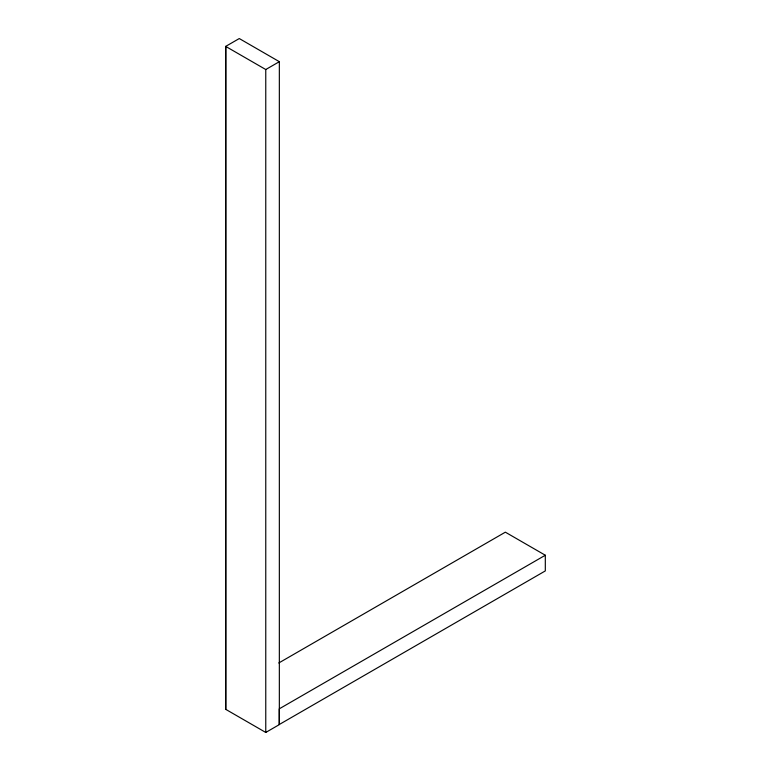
<?xml version="1.0" encoding="UTF-8"?>
<svg xmlns="http://www.w3.org/2000/svg" width="771" height="771" viewBox="0 0 771 771"><rect width="100%" height="100%" fill="white"/><g stroke="black" fill="none" stroke-linecap="round" stroke-linejoin="round"><path stroke-width="1.16" d="M225.691 46.395L239.28 38.55L279.343 61.68L279.343 724.605L265.764 732.45L225.691 709.32L225.691 46.395L265.764 69.525L279.343 61.68M278.774 662.983L505.352 532.173L545.309 555.236L545.309 570.916L279.227 724.538L279.227 708.857L545.309 555.236M265.764 69.525L265.764 732.45M225.816 46.462L225.816 709.387"/></g></svg>
